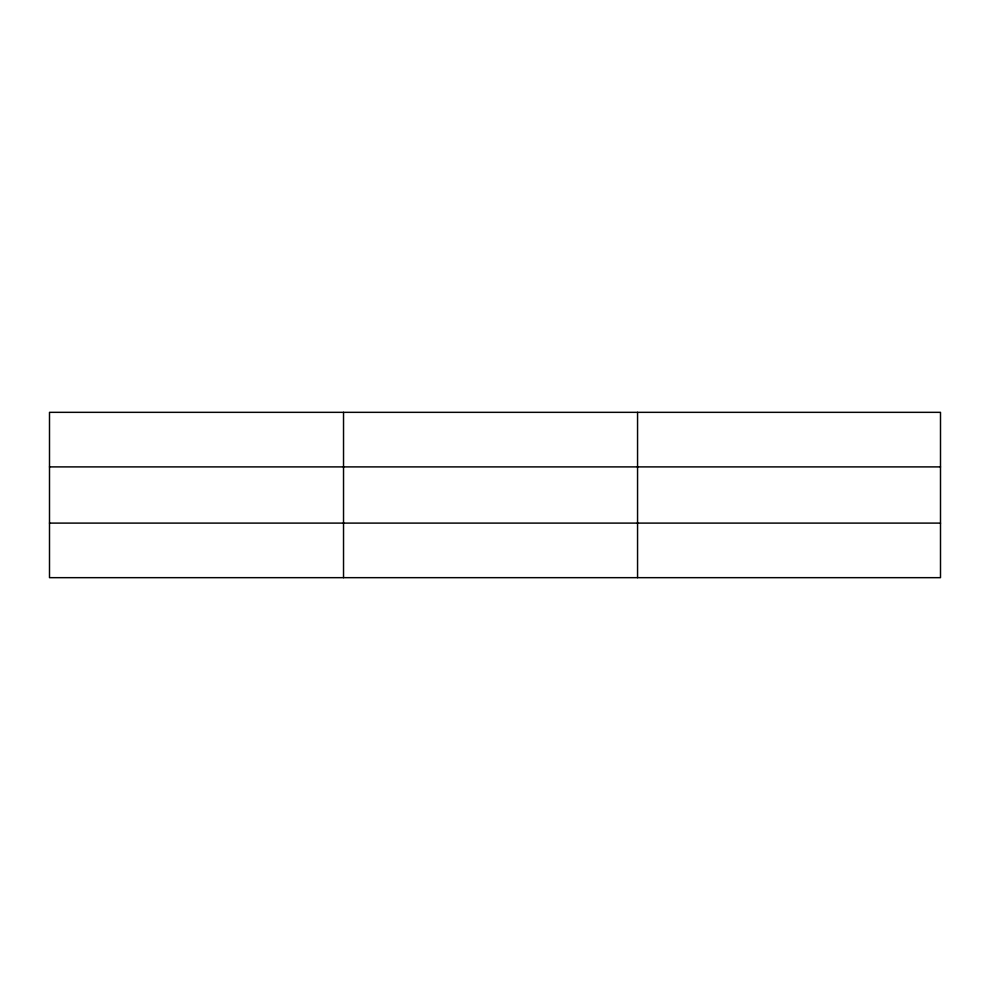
<?xml version="1.0" encoding="UTF-8"?>
<svg xmlns="http://www.w3.org/2000/svg" width="990" height="990" viewBox="0 0 990 990"><rect width="100%" height="100%" fill="white"/><g stroke="black" fill="none" stroke-linecap="round" stroke-linejoin="round"><path stroke-width="1.49" d="M343.53 412.335L343.53 577.665M637.56 412.335L637.56 577.665M940.5 523.104L940.5 577.665L49.5 577.665L49.5 412.335L940.5 412.335L940.5 523.104L49.5 523.104M49.5 466.896L940.5 466.896"/></g></svg>
